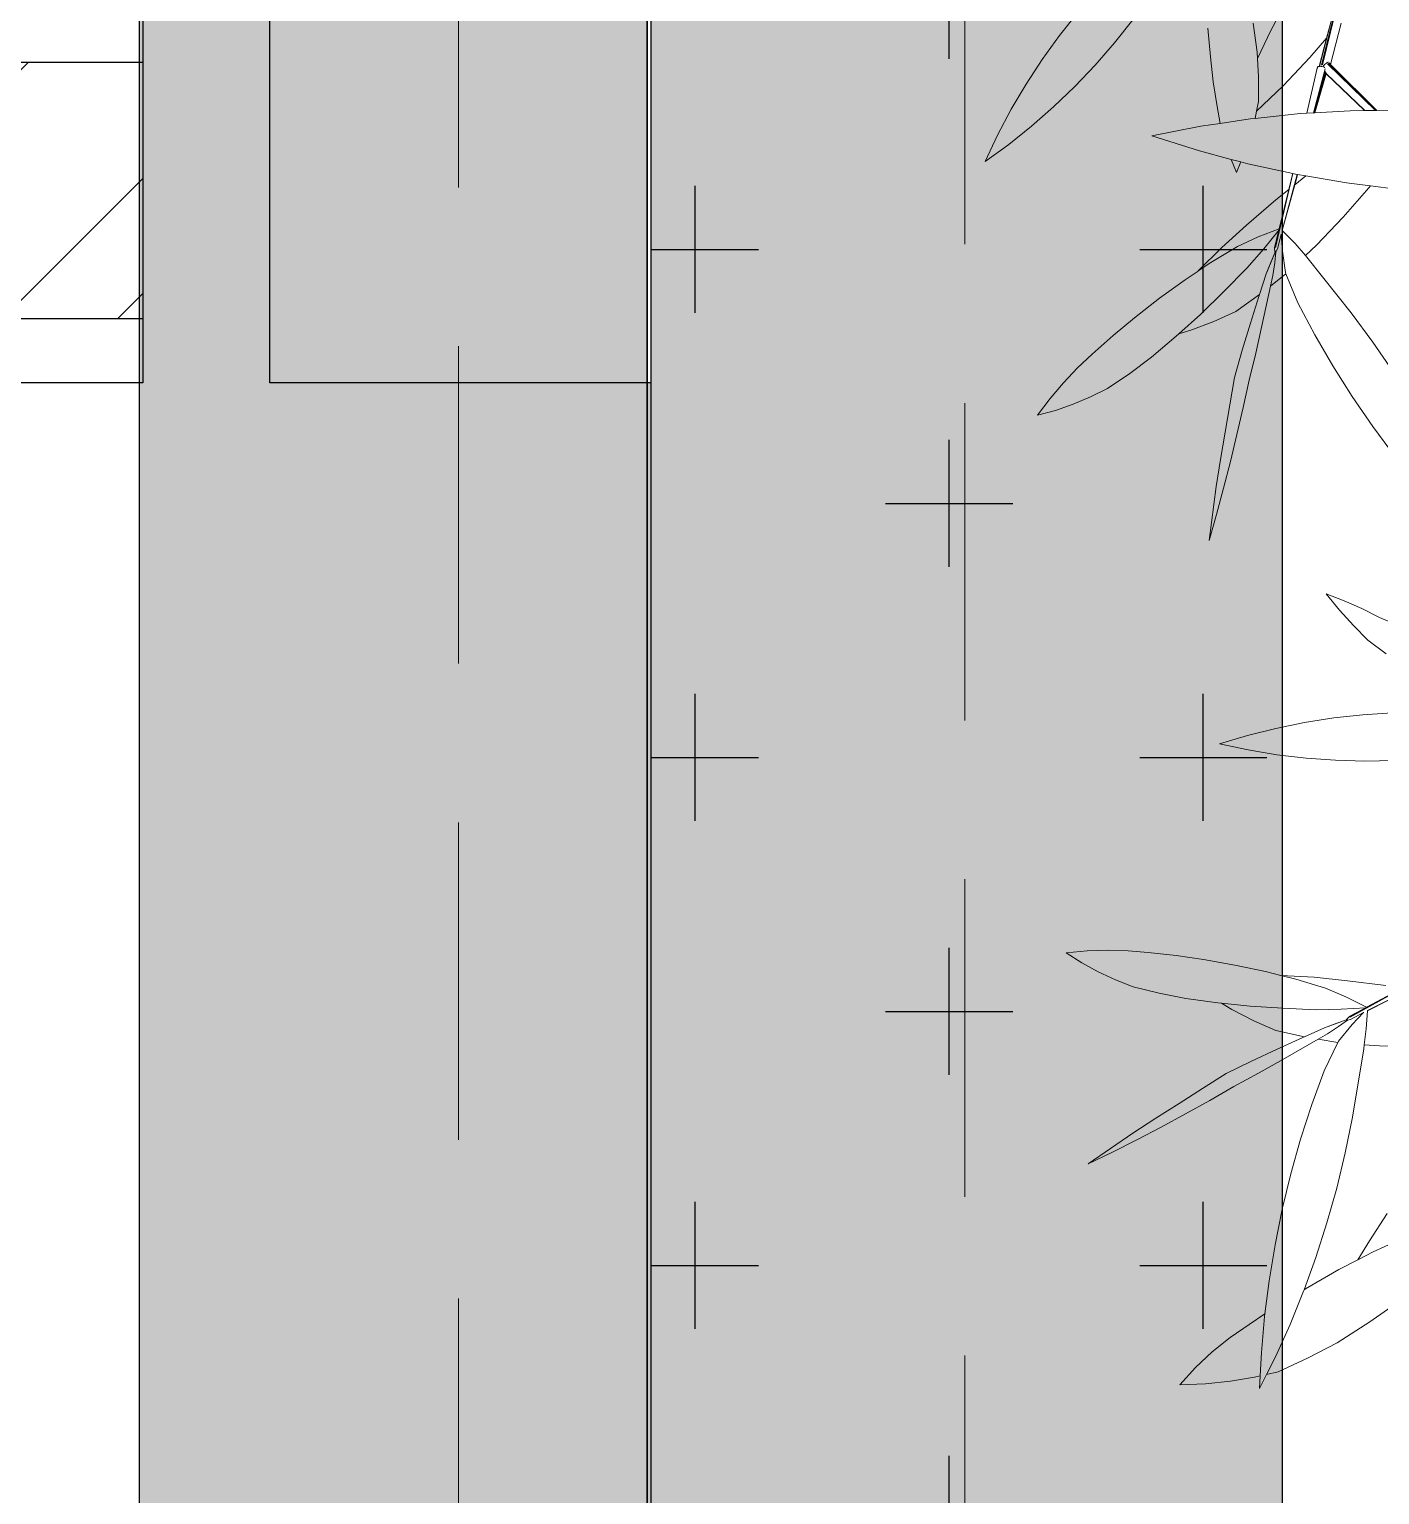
# Model space of a CAD drawing. Header units: millimetres. Extents: x 17 to 218440, y 21 to 53693.
# Drawn here: x 36763 to 37295, y 24710 to 25287 of the extents above; entities that cross this region are included whole.
import ezdxf

# ---------------------------------------------------------------- set-up
doc = ezdxf.new("R2010")
doc.units = ezdxf.units.MM
doc.header["$MEASUREMENT"] = 0
doc.linetypes.add('HIDDEN2', pattern=[0.1875, 0.125, -0.0625])
for name, color, linetype, lineweight in [('AS', 8, 'HIDDEN2', 5), ('Edges', 7, 'Continuous', 18), ('HATCH', 8, 'Continuous', 5)]:
    doc.layers.add(name, color=color, linetype=linetype, lineweight=lineweight)
doc.layers.add('tampak', color=7, linetype='Continuous')
doc.layers.add('WALL', color=255, linetype='Continuous')

# ---------------------------------------------------------------- blocks, each defined once
blk = doc.blocks.new('*U14')
at = {"layer": 'HATCH'}
h = blk.add_hatch(dxfattribs=at)
h.set_pattern_fill('ANSI32', color=0, scale=10)
h.set_pattern_definition([(45, (2300.85, -10567.46), (-67.3519, 67.3519), []), (45, (2345.75, -10567.46), (-67.3519, 67.3519), [])])
h.paths.add_polyline_path([(9312.05, -50), (9312.05, 50), (8245.96, 50), (8245.96, -50)])
at = {"layer": 'WALL', "color": 0}
for points in [[(8245.96, 75), (9312.05, 75), (9312.05, -75), (8245.96, -75)], [(8245.96, 50), (9312.05, 50), (9312.05, -50), (8245.96, -50)]]:
    blk.add_lwpolyline(points, close=True, dxfattribs=at)
blk = doc.blocks.new('OUTDOOR')
at = {"layer": 'tampak', "transparency": 33554687}
h = blk.add_hatch(dxfattribs=at)
h.set_pattern_fill('CROSS', scale=400)
h.paths.add_polyline_path([(1833117.56, 62258.33), (1829017.56, 62258.33), (1829017.56, 55399.79), (1833117.56, 55399.79)])
blk.add_lwpolyline([(1829017.56, 62258.33), (1829017.56, 55248.33), (1827567.56, 55248.33), (1827567.56, 44386.87), (1833117.56, 44386.87)])
blk = doc.blocks.new('BAMBOOPLAN')
at = {"layer": 'Edges'}
for p, q in [((-1.1223, 0.6616), (-1.3326, -0.1804)), ((-1.1055, 0.7278), (-1.3253, -0.179)), ((-1.6169, 0.0144), (-1.5136, 0.2091)), ((-2.8053, -0.0138), (-2.7025, 0.1159)), ((-2.4964, -0.055), (-2.3936, 0.0748)), ((-1.9554, -0.1341), (-1.9703, 0.0283)), ((-1.6931, -0.107), (-1.7153, 0.0555)), ((-1.6913, -0.1425), (-1.6169, 0.0144)), ((-1.3437, -0.1872), (-1.2772, 0.0679)), ((-1.3032, -0.0292), (-1.2772, 0.0679)), ((-1.2804, -0.1768), (-1.221, 0.0562)), ((-2.902, -0.1481), (-2.8053, -0.0138)), ((-2.6049, -0.18), (-2.4964, -0.055)), ((-1.3966, -0.1368), (-1.3032, -0.0292)), ((-1.3455, -0.1874), (-1.3032, -0.0292)), ((-2.9924, -0.2865), (-2.902, -0.1481)), ((-1.9405, -0.274), (-1.9554, -0.1341)), ((-1.6913, -0.1425), (-1.6931, -0.107)), ((-1.6861, -0.2457), (-1.6913, -0.1425)), ((-1.5482, -0.2963), (-1.3966, -0.1368)), ((-1.2963, -0.1639), (-1.2998, -0.1656)), ((-1.2939, -0.1635), (-1.2963, -0.1639)), ((-1.2932, -0.1641), (-1.2939, -0.1635)), ((-2.7189, -0.2999), (-2.6049, -0.18)), ((-1.6865, -0.3848), (-1.6861, -0.2457)), ((-1.3554, -0.1981), (-1.4144, -0.451)), ((-1.3762, -0.4488), (-1.3103, -0.2017)), ((-1.3721, -0.4485), (-1.3087, -0.2157)), ((-1.3074, -0.2245), (-1.3698, -0.4484)), ((-1.3548, -0.1955), (-1.3554, -0.1981)), ((-1.3548, -0.1955), (-1.3535, -0.1909)), ((-1.3511, -0.1888), (-1.3535, -0.1909)), ((-1.3471, -0.1875), (-1.3511, -0.1888)), ((-1.3455, -0.1874), (-1.3471, -0.1875)), ((-1.3437, -0.1872), (-1.3455, -0.1874)), ((-1.3416, -0.187), (-1.3437, -0.1872)), ((-1.3352, -0.1873), (-1.3416, -0.187)), ((-1.3282, -0.1884), (-1.3352, -0.1873)), ((-1.3212, -0.1903), (-1.3282, -0.1884)), ((-1.3195, -0.1827), (-1.3225, -0.1862)), ((-1.3168, -0.1919), (-1.3212, -0.1903)), ((-1.3144, -0.1775), (-1.3195, -0.1827)), ((-1.3064, -0.228), (-1.3171, -0.2658)), ((-1.3064, -0.2283), (-1.3171, -0.2658)), ((-1.3145, -0.1927), (-1.3168, -0.1919)), ((-1.3125, -0.1937), (-1.3145, -0.1927)), ((-1.3092, -0.1727), (-1.3144, -0.1775)), ((-1.3042, -0.1686), (-1.3092, -0.1727)), ((-1.3087, -0.2157), (-1.3086, -0.2152)), ((-1.3064, -0.2209), (-1.3069, -0.2226)), ((-1.3064, -0.2209), (-1.3064, -0.2209)), ((-1.3063, -0.2279), (-1.3064, -0.228)), ((-1.3063, -0.228), (-1.3064, -0.228)), ((-1.3064, -0.2282), (-1.0879, -0.4356)), ((-1.3064, -0.2282), (-1.3064, -0.2283)), ((-1.3064, -0.2283), (-1.0898, -0.4357)), ((-1.3061, -0.2271), (-1.3063, -0.2279)), ((-1.3054, -0.2273), (-1.3063, -0.228)), ((-1.3058, -0.2275), (-1.3063, -0.2278)), ((-1.3063, -0.2278), (-1.3063, -0.2279)), ((-1.3059, -0.2262), (-1.306, -0.2267)), ((-1.2998, -0.1656), (-1.3042, -0.1686)), ((-1.0279, -0.4348), (-1.2988, -0.1739)), ((-1.0227, -0.4348), (-1.2944, -0.1709)), ((-1.2909, -0.1692), (-1.0213, -0.4348)), ((-1.2874, -0.1697), (-1.2891, -0.168)), ((-1.2885, -0.1688), (-1.2716, -0.1855)), ((-1.2874, -0.1697), (-1.2804, -0.1768)), ((-1.2804, -0.1768), (-1.2716, -0.1855)), ((-1.2716, -0.1855), (-1.0211, -0.4348)), ((-3.0764, -0.4286), (-2.9924, -0.2865)), ((-2.8381, -0.4144), (-2.7189, -0.2999)), ((-1.9184, -0.4128), (-1.9405, -0.274)), ((-1.6976, -0.4397), (-1.5482, -0.2963)), ((-1.3171, -0.2658), (-1.3686, -0.4483)), ((-1.6976, -0.4397), (-1.6865, -0.3848)), ((-3.1537, -0.5742), (-3.0764, -0.4286)), ((-2.9623, -0.5232), (-2.8381, -0.4144)), ((-1.9021, -0.508), (-1.9184, -0.4128)), ((-1.9021, -0.508), (-1.7325, -0.4825)), ((-1.7325, -0.4825), (-1.7056, -0.4797)), ((-1.7056, -0.4797), (-1.6976, -0.4397)), ((-1.7056, -0.4797), (-1.4518, -0.4532)), ((-1.4518, -0.4532), (-1.4144, -0.451)), ((-1.4144, -0.451), (-1.3762, -0.4488)), ((-1.3762, -0.4488), (-1.3721, -0.4485)), ((-1.3721, -0.4485), (-1.3698, -0.4484)), ((-1.3698, -0.4484), (-1.3686, -0.4483)), ((-1.3686, -0.4483), (-1.1697, -0.4367)), ((-1.1697, -0.4367), (-1.0898, -0.4357)), ((-1.0898, -0.4357), (-1.0879, -0.4356)), ((-1.0879, -0.4356), (-1.0279, -0.4348)), ((-1.0279, -0.4348), (-1.0227, -0.4348)), ((-1.0227, -0.4348), (-1.0213, -0.4348)), ((-1.0213, -0.4348), (-1.0211, -0.4348)), ((-1.0211, -0.4348), (-0.8869, -0.433)), ((-3.224, -0.7228), (-3.1537, -0.5742)), ((-3.091, -0.6261), (-2.9623, -0.5232)), ((-2.2868, -0.5789), (-2.0111, -0.5244)), ((-2.0111, -0.5244), (-1.9021, -0.508)), ((-3.224, -0.7228), (-3.091, -0.6261)), ((-2.2868, -0.5789), (-2.0187, -0.6633)), ((-2.0187, -0.6633), (-1.8405, -0.7106)), ((-1.8096, -0.7838), (-1.8405, -0.7106)), ((-1.8405, -0.7106), (-1.7852, -0.7252)), ((-1.8096, -0.7838), (-1.7852, -0.7252)), ((-1.7852, -0.7252), (-1.7464, -0.7355)), ((-1.7464, -0.7355), (-1.4938, -0.7903)), ((-1.4952, -0.7963), (-1.5926, -1.2071)), ((-1.4935, -0.7904), (-1.5907, -1.2071)), ((-1.5524, -1.11), (-1.4686, -0.7957)), ((-1.5156, -0.8802), (-1.4952, -0.7963)), ((-1.4938, -0.7903), (-1.4952, -0.7963)), ((-1.4938, -0.7903), (-1.4935, -0.7904)), ((-1.4935, -0.7904), (-1.4706, -0.7953)), ((-1.4825, -0.8539), (-1.4197, -0.804)), ((-1.4825, -0.8539), (-1.471, -0.8118)), ((-1.4666, -0.796), (-1.471, -0.8118)), ((-1.471, -0.8118), (-1.4667, -0.796)), ((-1.4706, -0.7953), (-1.4686, -0.7957)), ((-1.4686, -0.7957), (-1.4667, -0.796)), ((-1.4667, -0.796), (-1.4666, -0.796)), ((-1.4666, -0.796), (-1.4197, -0.804)), ((-1.4197, -0.804), (-1.192, -0.8426)), ((-1.5887, -0.9382), (-1.5156, -0.8802)), ((-1.5694, -1.1009), (-1.5156, -0.8802)), ((-1.5523, -1.1101), (-1.4825, -0.8539)), ((-1.209, -1.0349), (-1.0652, -0.8705)), ((-1.192, -0.8426), (-1.0562, -0.8594)), ((-1.0652, -0.8705), (-1.0562, -0.8594)), ((-1.0562, -0.8594), (-0.9113, -0.8773)), ((-1.7527, -1.0809), (-1.5887, -0.9382)), ((-1.3603, -1.1926), (-1.209, -1.0349)), ((-1.8923, -1.2062), (-1.7527, -1.0809)), ((-1.8049, -1.2011), (-1.6871, -1.1471)), ((-1.6871, -1.1471), (-1.5694, -1.1009)), ((-1.6569, -1.2146), (-1.5707, -1.1066)), ((-1.5961, -1.2088), (-1.5745, -1.1221)), ((-1.5954, -1.208), (-1.5745, -1.1221)), ((-1.58, -1.2137), (-1.5586, -1.1334)), ((-1.5745, -1.1221), (-1.5707, -1.1066)), ((-1.5707, -1.1066), (-1.57, -1.1036)), ((-1.5694, -1.1009), (-1.5691, -1.1009)), ((-1.5586, -1.1334), (-1.5587, -1.1316)), ((-1.5519, -1.2263), (-1.5586, -1.1334)), ((-1.5524, -1.11), (-1.553, -1.1094)), ((-1.5523, -1.1101), (-1.5524, -1.11)), ((-1.4804, -1.1835), (-1.5523, -1.1101)), ((-2.0252, -1.3383), (-1.8923, -1.2062)), ((-1.9544, -1.2909), (-1.8049, -1.2011)), ((-1.7507, -1.3221), (-1.6569, -1.2146)), ((-1.6428, -1.3541), (-1.5911, -1.2285)), ((-1.6157, -1.2852), (-1.5929, -1.2322)), ((-1.5961, -1.2088), (-1.5963, -1.2098)), ((-1.5963, -1.2098), (-1.5951, -1.2306)), ((-1.5951, -1.2907), (-1.588, -1.2302)), ((-1.5951, -1.2306), (-1.595, -1.231)), ((-1.595, -1.231), (-1.5946, -1.2313)), ((-1.5946, -1.2313), (-1.594, -1.2317)), ((-1.594, -1.2317), (-1.5934, -1.232)), ((-1.5934, -1.232), (-1.5929, -1.2322)), ((-1.5929, -1.2322), (-1.5909, -1.2276)), ((-1.58, -1.2137), (-1.588, -1.2302)), ((-1.588, -1.2302), (-1.5878, -1.2286)), ((-1.5877, -1.2274), (-1.5876, -1.2264)), ((-1.5807, -1.2145), (-1.5807, -1.2144)), ((-1.5347, -1.3464), (-1.5519, -1.2263)), ((-1.4222, -1.2515), (-1.4804, -1.1835)), ((-1.4222, -1.2515), (-1.3603, -1.1926)), ((-2.0252, -1.3383), (-1.9544, -1.2909)), ((-1.6428, -1.3541), (-1.6157, -1.2852)), ((-1.606, -1.3639), (-1.5951, -1.2907)), ((-1.4065, -1.2697), (-1.4222, -1.2515)), ((-1.1641, -1.5738), (-1.4065, -1.2697)), ((-2.2422, -1.4918), (-2.0993, -1.388)), ((-2.0993, -1.388), (-2.0253, -1.3385)), ((-2.0253, -1.3385), (-2.0252, -1.3383)), ((-1.881, -1.4546), (-1.7507, -1.3221)), ((-1.6806, -1.4716), (-1.6428, -1.3541)), ((-1.6187, -1.4234), (-1.5317, -1.3538)), ((-1.6187, -1.4234), (-1.606, -1.3639)), ((-1.5317, -1.3538), (-1.5347, -1.3464)), ((-1.4648, -1.5179), (-1.5317, -1.3538)), ((-2.0131, -1.5829), (-1.881, -1.4546)), ((-1.8139, -1.5672), (-1.6806, -1.4716)), ((-1.7313, -1.6321), (-1.6837, -1.4812)), ((-1.6837, -1.4812), (-1.6806, -1.4716)), ((-1.6667, -1.6473), (-1.6187, -1.4234)), ((-2.3827, -1.6019), (-2.2422, -1.4918)), ((-1.3697, -1.6969), (-1.4648, -1.5179)), ((-2.5038, -1.7009), (-2.3827, -1.6019)), ((-2.1336, -1.6921), (-2.0131, -1.5829)), ((-2.0668, -1.6719), (-1.9375, -1.6234)), ((-1.9375, -1.6234), (-1.8139, -1.5672)), ((-1.7773, -1.7843), (-1.7313, -1.6321)), ((-1.7016, -1.8004), (-1.6667, -1.6473)), ((-1.0426, -1.7382), (-1.1641, -1.5738)), ((-2.622, -1.8058), (-2.5038, -1.7009)), ((-2.2873, -1.8226), (-2.1486, -1.7057)), ((-2.1486, -1.7057), (-2.1336, -1.6921)), ((-2.1336, -1.6921), (-2.0668, -1.6719)), ((-1.2676, -1.8729), (-1.3697, -1.6969)), ((-2.7041, -1.8838), (-2.622, -1.8058)), ((-1.8214, -1.9374), (-1.7773, -1.7843)), ((-1.7385, -1.9534), (-1.7016, -1.8004)), ((-0.9273, -1.9068), (-1.0426, -1.7382)), ((-2.7829, -1.9674), (-2.7041, -1.8838)), ((-2.4096, -1.9143), (-2.2873, -1.8226)), ((-1.1587, -2.0454), (-1.2676, -1.8729)), ((-2.8581, -2.0563), (-2.7829, -1.9674)), ((-2.5343, -1.9995), (-2.4096, -1.9143)), ((-1.8479, -2.0917), (-1.8214, -1.9374)), ((-1.7719, -2.1067), (-1.7385, -1.9534)), ((-2.9295, -2.1503), (-2.8581, -2.0563)), ((-2.7282, -2.0881), (-2.6302, -2.047)), ((-2.6302, -2.047), (-2.5343, -1.9995)), ((-1.0434, -2.2141), (-1.1587, -2.0454)), ((-2.9295, -2.1503), (-2.8281, -2.1226)), ((-2.8281, -2.1226), (-2.7282, -2.0881)), ((-1.8739, -2.2457), (-1.8479, -2.0917)), ((-1.807, -2.2592), (-1.7719, -2.1067)), ((-0.9219, -2.3784), (-1.0434, -2.2141)), ((-1.8995, -2.3989), (-1.8739, -2.2457)), ((-1.8439, -2.4105), (-1.807, -2.2592)), ((-1.9245, -2.5509), (-1.8995, -2.3989)), ((-1.8824, -2.5603), (-1.8439, -2.4105)), ((-1.9245, -2.5509), (-1.9638, -2.8538)), ((-1.9224, -2.7082), (-1.8824, -2.5603)), ((-1.9638, -2.8538), (-1.9224, -2.7082)), ((-1.3053, -3.1546), (-1.2305, -3.2457)), ((-1.3053, -3.1546), (-1.204, -3.1932)), ((-1.204, -3.1932), (-1.104, -3.2375)), ((-1.2305, -3.2457), (-1.1523, -3.3328)), ((-1.104, -3.2375), (-1.0057, -3.2874)), ((-1.0057, -3.2874), (-0.8855, -3.3387)), ((-1.1523, -3.3328), (-1.0709, -3.4158)), ((-1.0709, -3.4158), (-0.9671, -3.4931)), ((-1.4264, -3.8788), (-1.2631, -3.8532)), ((-1.2631, -3.8532), (-1.0986, -3.8351)), ((-1.0986, -3.8351), (-0.9334, -3.8245)), ((-1.9055, -3.9991), (-1.748, -3.9518)), ((-1.748, -3.9518), (-1.5882, -3.9116)), ((-1.5882, -3.9116), (-1.4264, -3.8788)), ((-1.9055, -3.9991), (-1.7446, -4.0331)), ((-1.7446, -4.0331), (-1.582, -4.0598)), ((-1.582, -4.0598), (-1.4181, -4.079)), ((-1.4181, -4.079), (-1.2532, -4.0909)), ((-1.2532, -4.0909), (-1.0878, -4.0952)), ((-1.0878, -4.0952), (-0.9223, -4.092)), ((-1.0733, -5.4997), (-0.2368, -5.071)), ((-2.7682, -5.174), (-2.6505, -5.164)), ((-2.7682, -5.174), (-2.6796, -5.2307)), ((-2.6505, -5.164), (-2.5342, -5.1603)), ((-2.5342, -5.1603), (-2.4194, -5.1628)), ((-2.4194, -5.1628), (-2.3064, -5.1716)), ((-2.3064, -5.1716), (-2.1494, -5.1891)), ((-2.1494, -5.1891), (-1.9947, -5.2126)), ((-2.6796, -5.2307), (-2.5872, -5.2818)), ((-1.9947, -5.2126), (-1.8188, -5.2432)), ((-1.8188, -5.2432), (-1.6461, -5.2798)), ((-2.5872, -5.2818), (-2.491, -5.327)), ((-2.491, -5.327), (-2.3914, -5.3664)), ((-1.6461, -5.2798), (-1.5597, -5.3015)), ((-1.5597, -5.3015), (-1.5595, -5.3015)), ((-1.5595, -5.3015), (-1.3724, -5.3117)), ((-1.5595, -5.3015), (-1.4769, -5.3224)), ((-1.4769, -5.3224), (-1.3101, -5.3732)), ((-1.3724, -5.3117), (-1.1859, -5.3315)), ((-1.1859, -5.3315), (-0.9701, -5.3576)), ((-0.8021, -5.332), (-1.1723, -5.5348)), ((-0.7203, -5.2871), (-1.171, -5.5362)), ((-2.3914, -5.3664), (-2.2447, -5.4019)), ((-2.2447, -5.4019), (-2.0947, -5.4313)), ((-2.0947, -5.4313), (-1.915, -5.456)), ((-1.3101, -5.3732), (-1.1911, -5.4245)), ((-1.1911, -5.4245), (-1.078, -5.481)), ((-1.078, -5.481), (-0.8781, -5.373)), ((-1.0733, -5.4998), (-0.8363, -5.38)), ((-1.915, -5.456), (-1.8948, -5.458)), ((-1.8948, -5.458), (-1.8351, -5.4941)), ((-1.8948, -5.458), (-1.7331, -5.4743)), ((-1.8351, -5.4941), (-1.7125, -5.5576)), ((-1.7331, -5.4743), (-1.5493, -5.4864)), ((-1.5493, -5.4864), (-1.3636, -5.4945)), ((-1.3636, -5.4945), (-1.2209, -5.4921)), ((-1.2209, -5.4921), (-1.083, -5.4837)), ((-1.1759, -5.5333), (-1.0971, -5.4913)), ((-1.1749, -5.5333), (-1.0971, -5.4913)), ((-1.1688, -5.5486), (-1.0948, -5.5107)), ((-1.1593, -5.5779), (-1.0948, -5.5107)), ((-1.0971, -5.4913), (-1.083, -5.4837)), ((-1.0948, -5.5107), (-1.0936, -5.5094)), ((-1.083, -5.4837), (-1.0804, -5.4823)), ((-1.0797, -5.6023), (-1.0733, -5.4998)), ((-1.078, -5.481), (-1.0777, -5.4811)), ((-1.0733, -5.4997), (-1.0732, -5.4988)), ((-1.0733, -5.4998), (-1.0733, -5.4997)), ((-1.7125, -5.5576), (-1.588, -5.6117)), ((-1.4277, -5.6466), (-1.3151, -5.596)), ((-1.3151, -5.596), (-1.1873, -5.5503)), ((-1.3151, -5.596), (-1.2458, -5.57)), ((-1.2977, -5.63), (-1.2361, -5.589)), ((-1.2458, -5.57), (-1.1912, -5.5514)), ((-1.237, -5.6712), (-1.1593, -5.5779)), ((-1.2361, -5.589), (-1.1864, -5.5537)), ((-1.1916, -5.5491), (-1.1917, -5.5496)), ((-1.1917, -5.5496), (-1.1916, -5.5502)), ((-1.1915, -5.5487), (-1.1916, -5.5491)), ((-1.1916, -5.5502), (-1.1913, -5.551)), ((-1.1768, -5.5339), (-1.1915, -5.5487)), ((-1.1913, -5.551), (-1.1912, -5.5514)), ((-1.1912, -5.5514), (-1.1864, -5.5498)), ((-1.1688, -5.5486), (-1.1864, -5.5537)), ((-1.1864, -5.5537), (-1.1851, -5.5527)), ((-1.1841, -5.552), (-1.1834, -5.5515)), ((-1.1759, -5.5333), (-1.1768, -5.5339)), ((-1.1699, -5.5486), (-1.1698, -5.5486)), ((-1.0911, -5.6911), (-1.0797, -5.6023)), ((-1.588, -5.6117), (-1.4277, -5.6466)), ((-1.5808, -5.7165), (-1.4369, -5.6508)), ((-1.5489, -5.7747), (-1.3504, -5.6604)), ((-1.4369, -5.6508), (-1.4277, -5.6466)), ((-1.3504, -5.6604), (-1.2977, -5.63)), ((-1.3504, -5.6604), (-1.2404, -5.6783)), ((-1.3175, -5.8379), (-1.2404, -5.6783)), ((-1.2404, -5.6783), (-1.237, -5.6712)), ((-1.7246, -5.7843), (-1.5808, -5.7165)), ((-1.1576, -6.0986), (-1.0942, -5.7149)), ((-1.0942, -5.7149), (-1.0911, -5.6911)), ((-1.0911, -5.6911), (-1.006, -5.6976)), ((-1.006, -5.6976), (-0.7875, -5.7043)), ((-1.8678, -5.8541), (-1.7246, -5.7843)), ((-1.8242, -5.9264), (-1.6859, -5.8513)), ((-1.6859, -5.8513), (-1.5489, -5.7747)), ((-1.3867, -6.0284), (-1.3175, -5.8379)), ((-2.0002, -5.9378), (-1.8678, -5.8541)), ((-1.9604, -6.0043), (-1.8242, -5.9264)), ((-2.1319, -6.0216), (-2.0002, -5.9378)), ((-2.0971, -6.0803), (-1.9604, -6.0043)), ((-2.2628, -6.1052), (-2.1319, -6.0216)), ((-2.2342, -6.1543), (-2.0971, -6.0803)), ((-1.449, -6.2221), (-1.3867, -6.0284)), ((-1.1983, -6.2989), (-1.1576, -6.0986)), ((-2.3925, -6.1885), (-2.2628, -6.1052)), ((-2.3712, -6.2261), (-2.2342, -6.1543)), ((-2.3925, -6.1885), (-2.6436, -6.3622)), ((-2.5078, -6.2954), (-2.3712, -6.2261)), ((-1.5042, -6.4185), (-1.449, -6.2221)), ((-2.6436, -6.3622), (-2.5078, -6.2954)), ((-1.2462, -6.4975), (-1.1983, -6.2989)), ((-1.5521, -6.6171), (-1.5042, -6.4185)), ((-1.3014, -6.6939), (-1.2462, -6.4975)), ((-1.5928, -6.8174), (-1.5521, -6.6171)), ((-1.0627, -6.7938), (-0.9617, -6.6401)), ((-1.3637, -6.8876), (-1.3014, -6.6939)), ((-1.6259, -7.019), (-1.5928, -6.8174)), ((-1.1274, -6.9016), (-1.0627, -6.7938)), ((-1.0411, -6.857), (-0.844, -6.766)), ((-1.4298, -7.0697), (-1.3637, -6.8876)), ((-1.2341, -6.9568), (-1.1274, -6.9016)), ((-1.1274, -6.9016), (-1.0411, -6.857)), ((-1.4225, -7.0654), (-1.2341, -6.9568)), ((-1.6496, -7.2055), (-1.6259, -7.019)), ((-1.5088, -7.265), (-1.4329, -7.0781)), ((-1.4329, -7.0781), (-1.4298, -7.0697)), ((-1.4298, -7.0697), (-1.4225, -7.0654)), ((-1.059, -7.2504), (-0.8801, -7.1247)), ((-1.7394, -7.2656), (-1.6496, -7.2055)), ((-1.6697, -7.4237), (-1.6516, -7.2212)), ((-1.6516, -7.2212), (-1.6496, -7.2055)), ((-1.2434, -7.3679), (-1.059, -7.2504)), ((-1.8458, -7.3386), (-1.7394, -7.2656)), ((-1.5913, -7.4477), (-1.5088, -7.265)), ((-2.0404, -7.5082), (-1.9462, -7.4196)), ((-1.9462, -7.4196), (-1.8458, -7.3386)), ((-1.4075, -7.4537), (-1.2434, -7.3679)), ((-1.6765, -7.5546), (-1.6697, -7.4237)), ((-1.6404, -7.546), (-1.5913, -7.4477)), ((-1.5761, -7.5308), (-1.4075, -7.4537)), ((-2.1281, -7.6042), (-2.0404, -7.5082)), ((-1.8444, -7.5849), (-1.7082, -7.5621)), ((-1.7082, -7.5621), (-1.6765, -7.5546)), ((-1.6802, -7.6258), (-1.6404, -7.546)), ((-1.6802, -7.6258), (-1.6765, -7.5546)), ((-1.6404, -7.546), (-1.5761, -7.5308)), ((-2.1281, -7.6042), (-1.9845, -7.5989)), ((-1.9845, -7.5989), (-1.8444, -7.5849))]:
    blk.add_line(p, q, dxfattribs=at)
blk = doc.blocks.new('KOLOM')
at = {"layer": 'tampak', "transparency": 33554687}
h = blk.add_hatch(color=5, dxfattribs=at)
h.dxf.hatch_style = 1
h.paths.add_polyline_path([(1768833.55, 62259.79), (1768757.82, 62259.79), (1768757.82, 62108.39), (1768833.55, 62108.33)])
h.paths.add_polyline_path([(1768833.55, 62108.33), (1768757.82, 62108.39), (1768757.82, 62009.79), (1768833.55, 62009.79)])
h.paths.add_polyline_path([(1769507.82, 62259.79), (1769259.28, 62259.79), (1769257.82, 62259.79), (1769257.82, 62009.79), (1769507.82, 62009.79)])
h.paths.add_polyline_path([(1771734.28, 62108.33), (1771484.28, 62108.33), (1771484.28, 62058.33), (1771734.28, 62058.33)])
h.paths.add_polyline_path([(1771734.28, 62258.33), (1771484.28, 62258.33), (1771484.28, 62234.54), (1771734.28, 62234.54)])
h.paths.add_polyline_path([(1771734.28, 62234.54), (1771484.28, 62234.54), (1771484.28, 62133.57), (1771734.28, 62133.57)])
h.paths.add_polyline_path([(1772484.28, 62258.33), (1772234.28, 62258.33), (1772234.28, 62058.33), (1772484.28, 62058.33)])
h.paths.add_polyline_path([(1774744.28, 62258.33), (1774494.28, 62258.33), (1774494.28, 62058.33), (1774744.28, 62058.33)])
h.paths.add_polyline_path([(1776770.74, 62258.33), (1776522.2, 62258.33), (1776522.2, 62108.33), (1776520.74, 62108.33), (1776520.74, 61658.33), (1776770.74, 61658.33)])
h.paths.add_polyline_path([(1776770.74, 59416.87), (1776520.74, 59416.87), (1776520.74, 58816.87), (1776770.74, 58816.87)])
h.paths.add_polyline_path([(1776770.74, 58203.21), (1776520.74, 58203.21), (1776520.74, 57603.21), (1776770.74, 57603.21)])
h.paths.add_polyline_path([(1776770.74, 55848.33), (1776520.74, 55848.33), (1776520.74, 55248.33), (1776770.74, 55248.33)])
h.paths.add_polyline_path([(1775119.28, 60259.79), (1774919.28, 60259.79), (1774919.28, 60009.79), (1775119.28, 60009.79)])
h.paths.add_polyline_path([(1775070.74, 58416.87), (1774870.74, 58416.87), (1774870.74, 58166.87), (1775070.74, 58166.87)])
h.paths.add_polyline_path([(1772082.09, 60259.79), (1771882.09, 60259.79), (1771882.09, 60009.79), (1772082.09, 60009.79)])
h.paths.add_polyline_path([(1771559.28, 57866.87), (1771309.28, 57866.87), (1771309.28, 57666.87), (1771559.28, 57666.87)])
h.paths.add_polyline_path([(1768909.28, 60259.79), (1768732.09, 60259.79), (1768732.09, 60009.79), (1768909.28, 60009.79)])
h.paths.add_polyline_path([(1767157.82, 60259.79), (1767004.9, 60259.79), (1767004.9, 60009.79), (1767157.82, 60009.79)])
h.paths.add_polyline_path([(1767156.36, 55849.06), (1767004.9, 55849.06), (1767004.9, 55599.06), (1767156.36, 55599.06)])
h.paths.add_polyline_path([(1771969.28, 53294.54), (1771894.28, 53294.54), (1771894.28, 52694.79), (1772244.28, 52694.79), (1772244.28, 53294.54), (1772169.28, 53294.54), (1772169.28, 52794.79), (1771969.28, 52794.79)])
h.paths.add_polyline_path([(1775078.28, 52794.79), (1774878.28, 52794.79), (1774878.28, 52544.79), (1775078.28, 52544.79)])
h.paths.add_polyline_path([(1767157.82, 53544.79), (1767004.9, 53544.79), (1767004.9, 53294.79), (1767157.82, 53294.79)])
h.paths.add_polyline_path([(1767156.36, 50006.87), (1767004.9, 50006.87), (1767004.9, 49756.87), (1767156.36, 49756.87)])
h.paths.add_polyline_path([(1772120.74, 50006.87), (1771970.74, 50006.87), (1771970.74, 49756.87), (1772120.74, 49756.87)])
h.paths.add_polyline_path([(1775070.74, 50006.87), (1774920.74, 50006.87), (1774920.74, 49756.87), (1775070.74, 49756.87)])
h = blk.add_hatch(color=7, dxfattribs=at)
h.dxf.hatch_style = 1
h.paths.add_polyline_path([(1775070.74, 49756.87), (1774920.74, 49756.87), (1774920.74, 49156.87), (1775070.74, 49156.87)])
h.paths.add_polyline_path([(1767157.82, 49756.87), (1767007.82, 49756.87), (1767007.82, 49156.87), (1767157.82, 49156.87)])
h.paths.add_polyline_path([(1772169.28, 53188.33), (1772150.74, 53188.33), (1772150.74, 53294.54), (1771969.28, 53294.54), (1771969.28, 52794.79), (1772169.28, 52794.79)])
h.paths.add_polyline_path([(1772169.28, 53294.54), (1772150.74, 53294.54), (1772150.74, 53188.33), (1772169.28, 53188.33)], flags=17)
h.paths.add_polyline_path([(1775078.28, 53294.79), (1774900.74, 53294.79), (1774900.74, 53188.33), (1774879.73, 53188.33), (1774879.73, 53182.7), (1774879.73, 53025.2), (1774879.73, 53019.58), (1774878.28, 52794.79), (1775078.28, 52794.79)], flags=17)
h.paths.add_polyline_path([(1775078.28, 53294.79), (1774900.74, 53294.79), (1774900.74, 53188.33), (1774879.73, 53188.33), (1774879.73, 53182.7), (1774879.73, 53025.2), (1774878.28, 53025.2), (1774878.28, 52794.79), (1775078.28, 52794.79)], flags=17)
h.paths.add_polyline_path([(1774900.74, 53294.79), (1774878.28, 53294.79), (1774878.28, 53188.33), (1774900.74, 53188.33)], flags=0)
h.paths.add_polyline_path([(1767157.82, 53294.79), (1767006.36, 53294.79), (1767006.36, 52794.79), (1767157.82, 52794.79)])
h.paths.add_polyline_path([(1767156.36, 55599.06), (1767006.36, 55599.06), (1767006.36, 55049.06), (1767156.36, 55049.06)])
h.paths.add_polyline_path([(1772467.82, 55424.06), (1771967.82, 55424.06), (1771967.82, 55224.06), (1772467.82, 55224.06)])
h.paths.add_polyline_path([(1775094.28, 55748.33), (1774894.28, 55748.33), (1774894.28, 55248.33), (1775094.28, 55248.33)])
h.paths.add_polyline_path([(1776520.74, 55848.33), (1776320.74, 55848.33), (1776320.74, 55248.33), (1776520.74, 55248.33)])
h.paths.add_polyline_path([(1776520.74, 58203.21), (1776520.74, 58216.87), (1776320.74, 58216.87), (1776320.74, 57616.87), (1776520.74, 57616.87)])
h.paths.add_polyline_path([(1767157.82, 60009.79), (1767004.9, 60009.79), (1767004.9, 59559.79), (1767157.82, 59559.79)])
h.paths.add_polyline_path([(1768909.28, 60009.79), (1768732.09, 60009.79), (1768732.09, 59509.79), (1768909.28, 59509.79)])
h.paths.add_polyline_path([(1772082.09, 60009.79), (1771882.09, 60009.79), (1771882.09, 59509.79), (1772082.09, 59509.79)])
h.paths.add_polyline_path([(1776520.74, 62108.33), (1776372.2, 62108.33), (1776372.2, 62258.33), (1776320.74, 62258.33), (1776320.74, 61658.33), (1776520.74, 61658.33)])
h.paths.add_polyline_path([(1776520.74, 62258.33), (1776372.2, 62258.33), (1776372.2, 62108.33), (1776520.74, 62108.33)], flags=17)
h.paths.add_polyline_path([(1775244.28, 62258.33), (1774744.28, 62258.33), (1774744.28, 62058.33), (1775244.28, 62058.33)])
h.paths.add_polyline_path([(1772234.28, 62258.33), (1771734.28, 62258.33), (1771734.28, 62058.33), (1772234.28, 62058.33)])
h.paths.add_polyline_path([(1769507.82, 62009.79), (1769257.82, 62009.79)])
for points in [[(1776520.74, 62258.33), (1776320.74, 62258.33), (1776320.74, 61658.33), (1776520.74, 61658.33), (1776520.74, 62258.33)], [(1776520.74, 62258.33), (1776520.74, 61658.33), (1776770.74, 61658.33), (1776770.74, 62258.33), (1776520.74, 62258.33)]]:
    blk.add_lwpolyline(points)
blk = doc.blocks.new('GRID')
at = {"layer": 'AS', "ltscale": 1000}
for p, q in [((1826087.3, 43060.28), (1826087.3, 63784.83)), ((1826286.57, 42100.38), (1826286.57, 63784.83))]:
    blk.add_line(p, q, dxfattribs=at)

msp = doc.modelspace()

# ---------------------------------------------------------------- linework, layer by layer
msp.add_lwpolyline([(36857.71, 25297.53), (37007.71, 25297.53), (37007.71, 25147.53), (36857.71, 25147.53), (36857.71, 25297.53)])

# ---------------------------------------------------------------- block references
for name, p in [('GRID', (-1789155.31, -36960.8)), ('KOLOM', (-1739514.48, -36960.8)), ('OUTDOOR', (-1792009.85, -36960.8))]:
    msp.add_blockref(name, p)
at = {"xscale": 69.97983938875464, "yscale": 69.97983938875464, "zscale": 69.97983938875464}
msp.add_blockref('BAMBOOPLAN', (37364.82, 25285.23), dxfattribs=at)
at = {"xscale": 1.009725849341427, "yscale": 1.009725849341427, "zscale": 1.009725849341427, "rotation": 180}
msp.add_blockref('*U14', (45133.87, 25223.26), dxfattribs=at)

doc.saveas('drawing.dxf')
